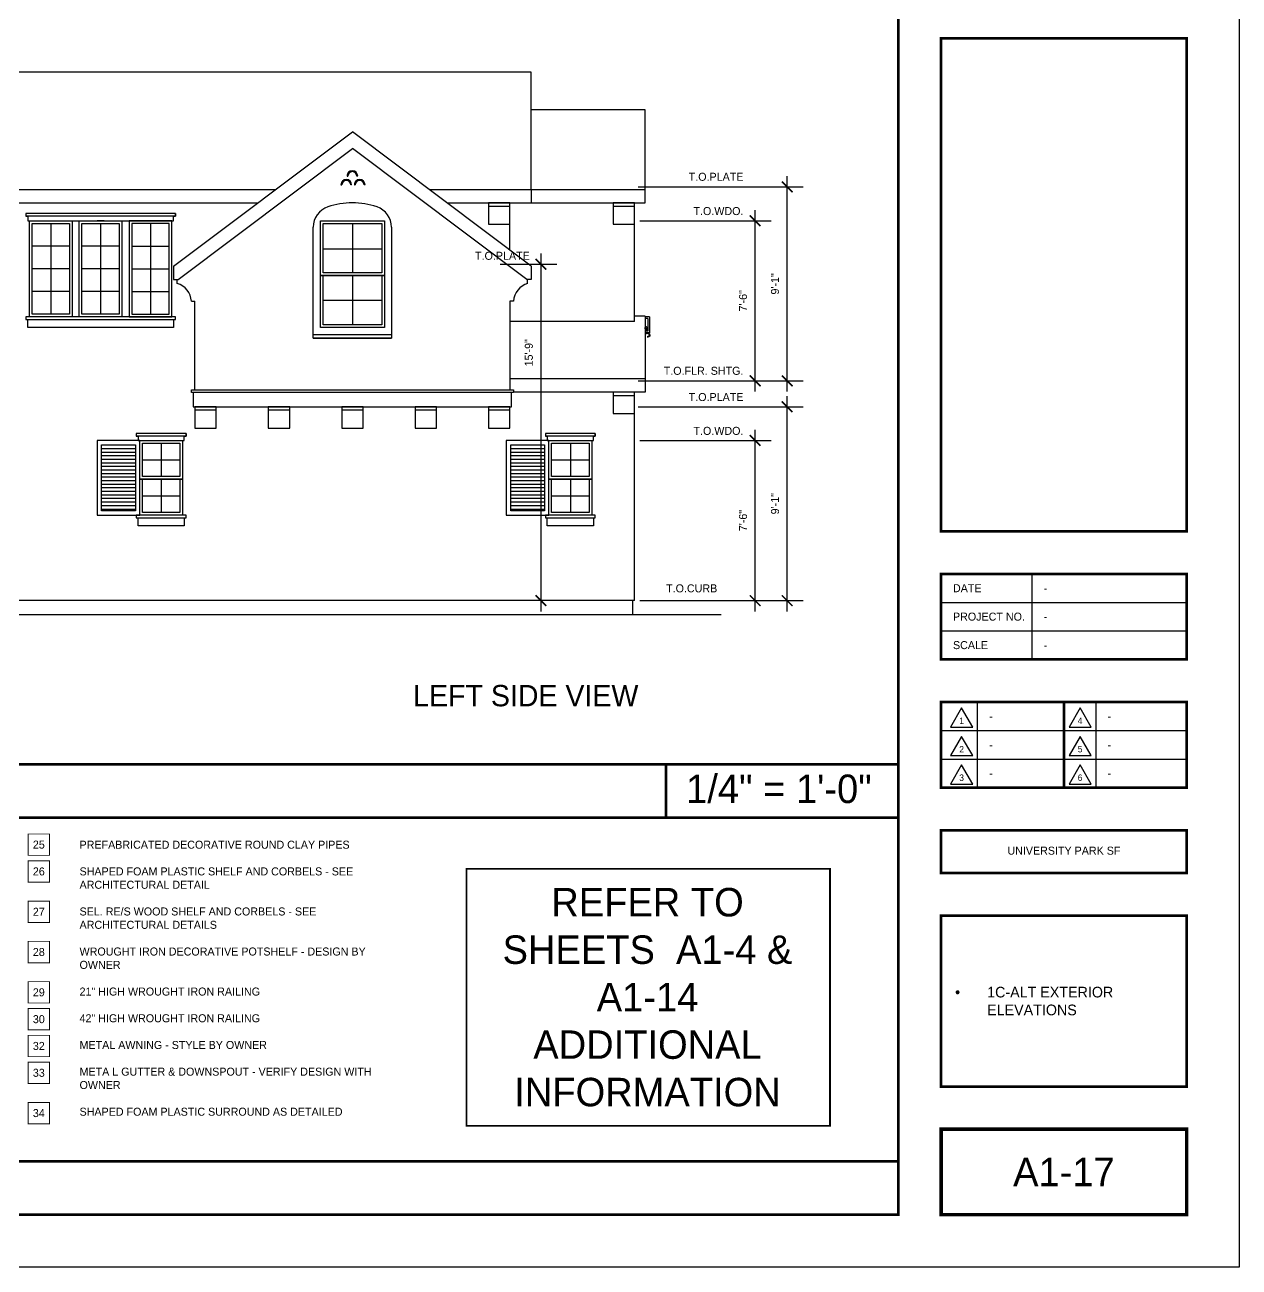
# Model space of a CAD drawing. Extents: x -5023 to 1783, y -1938 to 0.
# Drawn here: x -683 to 0, y -1152 to -454 of the extents above; entities that cross this region are included whole.
import ezdxf
from ezdxf.enums import TextEntityAlignment as Align

# ---------------------------------------------------------------- set-up
doc = ezdxf.new("R2010")
doc.units = 0
doc.header["$LTSCALE"] = 48
doc.header["$MEASUREMENT"] = 0
doc.header["$PDMODE"] = 3
doc.header["$PDSIZE"] = -2
doc.layers.get('0').update_dxf_attribs({"linetype": 'CONTINUOUS'})
doc.layers.get('DEFPOINTS').update_dxf_attribs({"linetype": 'CONTINUOUS'})
for name, color, linetype in [('1EL-1', 1, 'CONTINUOUS'), ('1EL-7', 7, 'CONTINUOUS'), ('A-DIMS', 3, 'CONTINUOUS'), ('A-EXT ELEV', 7, 'CONTINUOUS'), ('A-EXT ELEV CORBELS', 3, 'CONTINUOUS'), ('A-EXT ELEV DR-WDO', 240, 'CONTINUOUS'), ('A-EXT ELEV TRIM', 42, 'CONTINUOUS'), ('A-SECT', 7, 'CONTINUOUS'), ('A-SYMTEXT', 2, 'CONTINUOUS'), ('A-TEXT', 3, 'CONTINUOUS'), ('EL-BASE', 1, 'CONTINUOUS'), ('TB-text', 3, 'CONTINUOUS')]:
    doc.layers.add(name, color=color, linetype=linetype)
doc.layers.add('24X36TB', color=7, linetype='CONTINUOUS', lineweight=30)
doc.styles.get("Standard").update_dxf_attribs({"font": 'ERASMD.TTF', "height": 4.5})
doc.dimstyles.new('ARCHITECTURE', dxfattribs={"dimscale": 48, "dimtxt": 0.18, "dimasz": 0.125, "dimexe": 0.1875, "dimexo": 0.0625, "dimgap": 0.09375, "dimtad": 1, "dimdec": 4, "dimzin": 3, "dimdsep": 46, "dimlunit": 4, "dimtxsty": 'Standard', "dimblk1": 'ARCHTICK', "dimblk2": 'ARCHTICK', "dimsah": 1, "dimcen": 0.09375, "dimdle": 0.125, "dimclrd": 1, "dimclre": 1, "dimclrt": 3, "dimadec": 0, "dimazin": 0, "dimtfac": 1, "dimtdec": 4, "dimtofl": 0, "dimtmove": 2, "dimatfit": 3, "dimldrblk": 'ARCHTICK', "dimfxl": 1, "dimfrac": 2, "dimtolj": 1, "dimtzin": 0, "dimarcsym": 0})

# ---------------------------------------------------------------- blocks, each defined once
blk = doc.blocks.new('01PSRV01')
at = {"color": 0, "linetype": 'ByBlock'}
blk.add_lwpolyline([(0, 0.5), (-0.433, -0.25), (0.433, -0.25)], close=True, dxfattribs=at)
blk.add_attdef('NUMBER', text='', height=0.25, dxfattribs=at).set_placement((0, 0), align=Align.MIDDLE)
blk = doc.blocks.new('A$C06A91398')
at = {"layer": '24X36TB'}
for p, q in [((495.62, 322.64), (495.62, 274.64)), ((444.62, 306.64), (582.62, 306.64)), ((444.62, 290.64), (582.62, 290.64)), ((444.62, 274.64), (582.62, 274.64)), ((464.92, 250.64), (464.92, 202.64)), ((531.53, 250.64), (531.53, 202.64)), ((444.62, 234.64), (582.62, 234.64)), ((444.62, 218.64), (582.62, 218.64))]:
    blk.add_line(p, q, dxfattribs=at)
blk.add_lwpolyline([(-1115.88, 1085.14), (612.12, 1085.14), (612.12, -66.86), (-1115.88, -66.86)], close=True, dxfattribs=at)
for points, const_width in [([(420.62, -37.36), (420.62, 1055.64), (-1055.88, 1055.64), (-1055.88, -37.36)], 1.5), ([(444.62, 346.64), (444.62, 623.52), (582.62, 623.52), (582.62, 346.64)], 1.5), ([(444.62, 274.64), (444.62, 322.64), (582.62, 322.64), (582.62, 274.64)], 1.5), ([(444.62, 202.64), (444.62, 250.64), (582.62, 250.64), (582.62, 202.64)], 1.5), ([(444.62, 178.64), (582.62, 178.64), (582.62, 154.64), (444.62, 154.64)], 1.5), ([(444.62, 34.64), (444.62, 130.64), (582.62, 130.64), (582.62, 34.64)], 1.5), ([(444.62, 10.64), (582.62, 10.64), (582.62, -37.36), (444.62, -37.36)], 2)]:
    blk.add_lwpolyline(points, close=True, dxfattribs=dict(at, const_width=const_width))
at = {"layer": '24X36TB', "const_width": 1.5}
blk.add_lwpolyline([(513.62, 250.64), (513.62, 202.64)], dxfattribs=at)
at = {"layer": 'TB-text', "xscale": 14.40000000000146, "yscale": 14.39999999999418, "zscale": 14.4}
for p, values in [((456.11, 240.17), {'NUMBER': '1'}), ((522.72, 240.17), {'NUMBER': '4'}), ((456.11, 224.17), {'NUMBER': '2'}), ((522.72, 224.17), {'NUMBER': '5'}), ((456.11, 208.17), {'NUMBER': '3'}), ((522.72, 208.17), {'NUMBER': '6'})]:
    blk.add_blockref('01PSRV01', p, dxfattribs=at).add_auto_attribs(values)
at = {"layer": 'TB-text', "char_height": 4.5, "width": 51, "attachment_point": 4}
for s, insert in [('{\\fEras Medium ITC|b0|i0|c0|p34;DATE}', (451.26, 314.64)), ('{\\fEras Medium ITC|b0|i0|c0|p34;PROJECT NO.}', (451.26, 298.64)), ('{\\fEras Medium ITC|b0|i0|c0|p34;SCALE}', (451.26, 282.64))]:
    blk.add_mtext(s, dxfattribs=dict(at, insert=insert))
blk = doc.blocks.new('A$C251E2BD5')
at = {"layer": 'A-EXT ELEV DR-WDO'}
for p, q in [((-12, -1.5), (-12, -52.5)), ((-1.5, -14.25), (-22.5, -14.25)), ((-1.5, -27), (-22.5, -27)), ((-1.5, -39.75), (-22.5, -39.75))]:
    blk.add_line(p, q, dxfattribs=at)
for points in [[(-24, 0), (0, 0), (0, -54), (-24, -54)], [(-22.5, -1.5), (-1.5, -1.5), (-1.5, -52.5), (-22.5, -52.5)]]:
    blk.add_lwpolyline(points, close=True, dxfattribs=at)
blk = doc.blocks.new('_ARCHTICK')
at = {"color": 0, "linetype": 'ByBlock', "const_width": 0.15}
blk.add_lwpolyline([(-0.5, -0.5), (0.5, 0.5)], dxfattribs=at)
blk = doc.blocks.new('*D82')
at = {"layer": 'A-DIMS', "color": 1, "lineweight": -2}
for p, q in [((-254.05, -783.5), (-254.05, -662.53)), ((-337.8, -668.53), (-245.05, -668.53)), ((-336.92, -777.5), (-245.05, -777.5))]:
    blk.add_line(p, q, dxfattribs=at)
at = {"layer": 'DEFPOINTS', "color": 0}
for p in [(-340.8, -668.53), (-254.05, -668.53), (-339.92, -777.5)]:
    blk.add_point(p, dxfattribs=at)
at = {"layer": 'A-DIMS', "color": 1, "lineweight": -2, "xscale": 6, "yscale": 6, "zscale": 6}
for p, rotation in [((-254.05, -668.53), 90), ((-254.05, -777.5), 270)]:
    blk.add_blockref('_ARCHTICK', p, dxfattribs=dict(at, rotation=rotation))
at = {"layer": 'A-DIMS', "color": 3, "insert": (-260.84, -723.02), "char_height": 4.5, "attachment_point": 5, "rotation": 90}
blk.add_mtext('\\A1;9\'-1"', dxfattribs=at)
blk = doc.blocks.new('*D83')
at = {"layer": 'A-DIMS', "color": 1, "lineweight": -2}
for p, q in [((-254.05, -660), (-254.05, -539)), ((-337.8, -545), (-245.05, -545)), ((-337.8, -654), (-245.05, -654))]:
    blk.add_line(p, q, dxfattribs=at)
at = {"layer": 'DEFPOINTS', "color": 0}
for p in [(-340.8, -545), (-254.05, -545), (-340.8, -654)]:
    blk.add_point(p, dxfattribs=at)
at = {"layer": 'A-DIMS', "color": 1, "lineweight": -2, "xscale": 6, "yscale": 6, "zscale": 6}
for p, rotation in [((-254.05, -545), 90), ((-254.05, -654), 270)]:
    blk.add_blockref('_ARCHTICK', p, dxfattribs=dict(at, rotation=rotation))
at = {"layer": 'A-DIMS', "color": 3, "insert": (-260.84, -599.5), "char_height": 4.5, "attachment_point": 5, "rotation": 90}
blk.add_mtext('\\A1;9\'-1"', dxfattribs=at)
blk = doc.blocks.new('*D84')
at = {"layer": 'A-DIMS', "color": 1, "lineweight": -2}
for p, q in [((-272.05, -783.5), (-272.05, -681.5)), ((-336.92, -687.5), (-263.05, -687.5)), ((-336.92, -777.5), (-263.05, -777.5))]:
    blk.add_line(p, q, dxfattribs=at)
at = {"layer": 'DEFPOINTS', "color": 0}
for p in [(-339.92, -687.5), (-272.05, -687.5), (-339.92, -777.5)]:
    blk.add_point(p, dxfattribs=at)
at = {"layer": 'A-DIMS', "color": 1, "lineweight": -2, "xscale": 6, "yscale": 6, "zscale": 6}
for p, rotation in [((-272.05, -687.5), 90), ((-272.05, -777.5), 270)]:
    blk.add_blockref('_ARCHTICK', p, dxfattribs=dict(at, rotation=rotation))
at = {"layer": 'A-DIMS', "color": 3, "insert": (-278.84, -732.5), "char_height": 4.5, "attachment_point": 5, "rotation": 90}
blk.add_mtext('\\A1;7\'-6"', dxfattribs=at)
blk = doc.blocks.new('*D85')
at = {"layer": 'A-DIMS', "color": 1, "lineweight": -2}
for p, q in [((-272.05, -660), (-272.05, -558)), ((-336.92, -564), (-263.05, -564)), ((-336.92, -654), (-263.05, -654))]:
    blk.add_line(p, q, dxfattribs=at)
at = {"layer": 'DEFPOINTS', "color": 0}
for p in [(-339.92, -564), (-272.05, -564), (-339.92, -654)]:
    blk.add_point(p, dxfattribs=at)
at = {"layer": 'A-DIMS', "color": 1, "lineweight": -2, "xscale": 6, "yscale": 6, "zscale": 6}
for p, rotation in [((-272.05, -564), 90), ((-272.05, -654), 270)]:
    blk.add_blockref('_ARCHTICK', p, dxfattribs=dict(at, rotation=rotation))
at = {"layer": 'A-DIMS', "color": 3, "insert": (-278.84, -609), "char_height": 4.5, "attachment_point": 5, "rotation": 90}
blk.add_mtext('\\A1;7\'-6"', dxfattribs=at)
blk = doc.blocks.new('*D110')
at = {"layer": 'A-DIMS', "color": 1, "lineweight": -2}
for p, q in [((-392.42, -582.5), (-392.42, -783.5)), ((-415.28, -588.5), (-383.42, -588.5)), ((-364.42, -777.5), (-401.42, -777.5))]:
    blk.add_line(p, q, dxfattribs=at)
at = {"layer": 'DEFPOINTS', "color": 0}
for p in [(-418.28, -588.5), (-392.42, -777.5), (-361.42, -777.5)]:
    blk.add_point(p, dxfattribs=at)
at = {"layer": 'A-DIMS', "color": 1, "lineweight": -2, "xscale": 6, "yscale": 6, "zscale": 6}
for p, rotation in [((-392.42, -588.5), 90), ((-392.42, -777.5), 270)]:
    blk.add_blockref('_ARCHTICK', p, dxfattribs=dict(at, rotation=rotation))
at = {"layer": 'A-DIMS', "color": 3, "insert": (-399.24, -638.23), "char_height": 4.5, "attachment_point": 5, "rotation": 90}
blk.add_mtext('\\A1;15\'-9"', dxfattribs=at)

msp = doc.modelspace()

# ---------------------------------------------------------------- linework, layer by layer
at = {"layer": '1EL-1'}
for points, knots in [([(-333.92126, -627.33131), (-333.4438, -626.98917), (-332.43802, -626.66036), (-331.16687, -627.51008), (-331.12613, -628.9683), (-332.04611, -629.42927), (-332.5295, -629.58386), (-332.62896, -629.61567)], [29.227248213, 29.227248213, 29.227248213, 29.227248213, 31.802481442, 33.73438735, 35.592455511, 37.51984668, 38.019224479, 38.019224479, 38.019224479, 38.019224479]), ([(-333.92126, -627.83995), (-333.75695, -627.69022), (-333.57271, -627.56145), (-333.14498, -627.34716), (-332.9, -627.28134), (-332.54471, -627.27731), (-332.42309, -627.29476), (-332.18347, -627.37167), (-332.06753, -627.4309), (-331.87958, -627.57145), (-331.80406, -627.64896), (-331.70174, -627.79839), (-331.66746, -627.86687), (-331.61532, -628.01955), (-331.59848, -628.10187), (-331.58504, -628.27609), (-331.59146, -628.36765), (-331.62373, -628.51101), (-331.64442, -628.56698), (-331.6997, -628.67067), (-331.73984, -628.72283), (-331.84744, -628.8273), (-331.91439, -628.87821), (-332.1022, -628.99427), (-332.23342, -629.05556), (-332.49216, -629.1561), (-332.61664, -629.19622), (-332.74951, -629.23871)], [28.726024424, 28.726024424, 28.726024424, 28.726024424, 29.849308225, 29.849308225, 31.256372799, 31.256372799, 32.037377535, 32.037377535, 32.818382272, 32.818382272, 33.505828832, 33.505828832, 34.021963807, 34.021963807, 34.538098783, 34.538098783, 35.121337219, 35.121337219, 35.564808444, 35.564808444, 36.085064909, 36.085064909, 36.605321375, 36.605321375, 37.352129608, 37.352129608, 38.019224479, 38.019224479, 38.019224479, 38.019224479])]:
    msp.add_open_spline(points, degree=3, knots=knots, dxfattribs=at)
at = {"layer": '1EL-7'}
for p, q in [((-588.9208, -609.26112), (-586.92126, -609.26112)), ((-407.92172, -609.26112), (-409.92126, -609.26112)), ((-520.42126, -630), (-476.42126, -630))]:
    msp.add_line(p, q, dxfattribs=at)
at = {"layer": '24X36TB', "const_width": 1.5}
for points in [[(-1668, -869.5), (-1074, -869.5), (-191.5, -869.5)], [(-322.20815, -899.5), (-322.20815, -869.5)], [(-1668, -899.5), (-1074, -899.5), (-191.5, -899.5)], [(-1668, -1092.5), (-1074, -1092.5), (-191.5, -1092.5)]]:
    msp.add_lwpolyline(points, dxfattribs=at)
at = {"layer": 'A-DIMS', "const_width": 1}
msp.add_lwpolyline([(-434.28031, -928.1646), (-229.97357, -928.1646), (-229.97357, -1072.6069), (-434.28031, -1072.6069)], close=True, dxfattribs=at)
at = {"layer": 'A-EXT ELEV'}
for p, q in [((-397.92126, -480.52786), (-932.42126, -480.52786)), ((-397.92126, -546.52786), (-397.92126, -480.52786)), ((-333.92126, -501.65286), (-397.92126, -501.65286)), ((-333.92126, -546.52786), (-333.92126, -501.65286)), ((-598.92126, -589.5), (-498.42126, -514.125)), ((-397.92126, -589.5), (-498.42126, -514.125)), ((-596.42126, -597), (-498.42126, -523.5)), ((-400.42126, -597), (-498.42126, -523.5)), ((-504.83403, -543.84686), (-504.33403, -543.84686)), ((-501.42126, -538.94765), (-500.92126, -538.94765)), ((-498.83403, -543.84686), (-499.33403, -543.84686)), ((-497.30095, -543.84686), (-496.80095, -543.84686)), ((-495.42126, -538.94765), (-495.92126, -538.94765)), ((-491.30095, -543.84686), (-491.80095, -543.84686)), ((-1047.92126, -546.52786), (-541.62508, -546.52786)), ((-455.21744, -546.52786), (-333.92126, -546.52786)), ((-397.92126, -546.52786), (-397.92126, -554.02786)), ((-333.92126, -554.02786), (-333.92126, -546.52786)), ((-1047.92126, -554.02786), (-551.62508, -554.02786)), ((-445.21744, -554.02786), (-333.92126, -554.02786)), ((-409.92126, -580.5), (-409.92126, -554.02786)), ((-339.92126, -620.67681), (-339.92126, -554.02786)), ((-598.92126, -589.5), (-598.92126, -597)), ((-397.92126, -589.5), (-397.92126, -597)), ((-598.92126, -597), (-596.42126, -597)), ((-596.9208, -599.26112), (-596.9208, -597)), ((-397.92126, -597), (-400.42126, -597)), ((-399.92172, -599.26112), (-399.92172, -597)), ((-409.92126, -609.26112), (-409.92126, -659)), ((-333.92126, -617.67681), (-333.92126, -660.34348)), ((-520.42126, -628), (-476.42126, -628)), ((-339.92126, -777.5), (-339.92126, -660.34348)), ((-565.42126, -777.5), (-1041.92126, -777.5)), ((-339.92126, -777.5), (-565.42126, -777.5)), ((-340.92126, -777.5), (-340.92126, -785.5)), ((-340.92126, -777.5), (-340.92126, -785.5)), ((-291.12894, -785.5), (-1118.06677, -785.5))]:
    msp.add_line(p, q, dxfattribs=at)
for centre, radius, start, end in [((-498.42126, -538.94765), 3, 0, 180), ((-498.42126, -538.94765), 3, 135, 180), ((-498.42126, -538.94765), 2.5, 0, 180), ((-501.83403, -543.84686), 3, 0, 180), ((-501.83403, -543.84686), 3, 135, 180), ((-501.83403, -543.84686), 2.5, 0, 180), ((-494.30095, -543.84686), 3, 0, 180), ((-494.30095, -543.84686), 3, 135, 180), ((-494.30095, -543.84686), 2.5, 0, 180), ((-599.96986, -609.90037), 11.06753, 3.31116534, 74.00845117), ((-396.87266, -609.90037), 11.06753, 105.99154883, 176.68883466)]:
    msp.add_arc(centre, radius, start, end, dxfattribs=at)
at = {"layer": 'A-EXT ELEV CORBELS'}
for points in [[(-409.92126, -556.02786), (-409.92126, -554.02786), (-421.92126, -554.02786), (-421.92126, -566.02786), (-409.92126, -566.02786), (-409.92126, -556.02786), (-421.92126, -556.02786)], [(-339.92126, -556.02786), (-339.92126, -554.02786), (-351.92126, -554.02786), (-351.92126, -566.02786), (-339.92126, -566.02786), (-339.92126, -556.02786), (-351.92126, -556.02786)], [(-339.92126, -662.34348), (-339.92126, -660.34348), (-351.92126, -660.34348), (-351.92126, -672.34348), (-339.92126, -672.34348), (-339.92126, -662.34348), (-351.92126, -662.34348)], [(-574.92126, -670.5), (-574.92126, -668.5), (-586.92126, -668.5), (-586.92126, -680.5), (-574.92126, -680.5), (-574.92126, -670.5), (-586.92126, -670.5)], [(-533.67126, -670.5), (-533.67126, -668.5), (-545.67126, -668.5), (-545.67126, -680.5), (-533.67126, -680.5), (-533.67126, -670.5), (-545.67126, -670.5)], [(-492.42126, -670.5), (-492.42126, -668.5), (-504.42126, -668.5), (-504.42126, -680.5), (-492.42126, -680.5), (-492.42126, -670.5), (-504.42126, -670.5)], [(-451.17126, -670.5), (-451.17126, -668.5), (-463.17126, -668.5), (-463.17126, -680.5), (-451.17126, -680.5), (-451.17126, -670.5), (-463.17126, -670.5)], [(-409.92126, -670.5), (-409.92126, -668.5), (-421.92126, -668.5), (-421.92126, -680.5), (-409.92126, -680.5), (-409.92126, -670.5), (-421.92126, -670.5)]]:
    msp.add_lwpolyline(points, dxfattribs=at)
at = {"layer": 'A-EXT ELEV DR-WDO'}
for p, q in [((-498.42126, -565.5), (-498.42126, -593.25)), ((-514.92126, -579.7415), (-481.92126, -579.7415)), ((-480.42126, -594.75), (-516.42126, -594.75)), ((-498.42126, -594.75), (-498.42126, -622.5)), ((-514.92126, -608.625), (-481.92126, -608.625)), ((-605.92126, -689), (-605.92126, -707.75)), ((-375.9212, -689), (-375.9212, -707.75)), ((-616.42126, -698.375), (-595.42126, -698.375)), ((-386.4212, -698.375), (-365.4212, -698.375)), ((-593.92126, -709.25), (-617.92126, -709.25)), ((-605.92126, -709.25), (-605.92126, -728)), ((-363.9212, -709.25), (-387.9212, -709.25)), ((-375.9212, -709.25), (-375.9212, -728)), ((-616.42126, -718.625), (-595.42126, -718.625)), ((-386.4212, -718.625), (-365.4212, -718.625))]:
    msp.add_line(p, q, dxfattribs=at)
for points in [[(-516.42126, -564), (-480.42126, -564), (-480.42126, -594.75), (-516.42126, -594.75)], [(-516.42126, -564), (-480.42126, -564), (-480.42126, -624), (-516.42126, -624)], [(-514.92126, -565.5), (-481.92126, -565.5), (-481.92126, -593.25), (-514.92126, -593.25)], [(-516.42126, -594.75), (-480.42126, -594.75), (-480.42126, -624), (-516.42126, -624)], [(-514.92126, -594.75), (-481.92126, -594.75), (-481.92126, -622.5), (-514.92126, -622.5)], [(-617.92126, -687.5), (-593.92126, -687.5), (-593.92126, -709.25), (-617.92126, -709.25)], [(-617.92126, -687.5), (-593.92126, -687.5), (-593.92126, -729.5), (-617.92126, -729.5)], [(-616.42126, -689), (-595.42126, -689), (-595.42126, -707.75), (-616.42126, -707.75)], [(-387.9212, -687.5), (-363.9212, -687.5), (-363.9212, -709.25), (-387.9212, -709.25)], [(-387.9212, -687.5), (-363.9212, -687.5), (-363.9212, -729.5), (-387.9212, -729.5)], [(-386.4212, -689), (-365.4212, -689), (-365.4212, -707.75), (-386.4212, -707.75)], [(-617.92126, -709.25), (-593.92126, -709.25), (-593.92126, -729.5), (-617.92126, -729.5)], [(-616.42126, -709.25), (-595.42126, -709.25), (-595.42126, -728), (-616.42126, -728)], [(-387.9212, -709.25), (-363.9212, -709.25), (-363.9212, -729.5), (-387.9212, -729.5)], [(-386.4212, -709.25), (-365.4212, -709.25), (-365.4212, -728), (-386.4212, -728)]]:
    msp.add_lwpolyline(points, close=True, dxfattribs=at)
at = {"layer": 'A-EXT ELEV TRIM'}
msp.add_line((-637.93093, -564), (-641.93093, -564), dxfattribs=at)
for points in [[(-597.93093, -560), (-681.93093, -560), (-681.93093, -561.5), (-680.93093, -561.5), (-680.93093, -564), (-598.93093, -564), (-598.93093, -561.5), (-597.93093, -561.5), (-597.93093, -560), (-597.93093, -561.5), (-681.93093, -561.5)], [(-598.93093, -619.5), (-597.93093, -619.5), (-597.93093, -618), (-681.93093, -618), (-681.93093, -619.5), (-598.93093, -619.5), (-598.93093, -624), (-680.93093, -624), (-680.93093, -619.5)], [(-587.92126, -660.5), (-588.92126, -660.5), (-588.92126, -659), (-407.92126, -659), (-407.92126, -660.5), (-587.92126, -660.5), (-587.92126, -668.5), (-408.92126, -668.5), (-408.92126, -660.5)], [(-591.92126, -683.5), (-619.92126, -683.5), (-619.92126, -685), (-618.92126, -685), (-618.92126, -687.5), (-592.92126, -687.5), (-592.92126, -685), (-591.92126, -685), (-591.92126, -683.5), (-591.92126, -685), (-619.92126, -685)], [(-361.9212, -683.5), (-389.9212, -683.5), (-389.9212, -685), (-388.9212, -685), (-388.9212, -687.5), (-362.9212, -687.5), (-362.9212, -685), (-361.9212, -685), (-361.9212, -683.5), (-361.9212, -685), (-389.9212, -685)], [(-592.92126, -731), (-591.92126, -731), (-591.92126, -729.5), (-619.92126, -729.5), (-619.92126, -731), (-592.92126, -731), (-592.92126, -735.5), (-618.92126, -735.5), (-618.92126, -731)], [(-362.9212, -731), (-361.9212, -731), (-361.9212, -729.5), (-389.9212, -729.5), (-389.9212, -731), (-362.9212, -731), (-362.9212, -735.5), (-388.9212, -735.5), (-388.9212, -731)]]:
    msp.add_lwpolyline(points, dxfattribs=at)
at = {"layer": 'A-SECT'}
for p, q in [((-520.42126, -630), (-520.42126, -567.63859)), ((-476.42126, -567.63859), (-476.42126, -630)), ((-586.92126, -659), (-586.92126, -609.26112)), ((-339.92126, -620.67681), (-409.92126, -620.67681)), ((-333.92126, -617.67681), (-339.92126, -617.67681)), ((-476.42126, -630), (-520.42126, -630)), ((-333.92126, -652.84348), (-409.92126, -652.84348)), ((-333.92126, -660.34348), (-407.92126, -660.34348))]:
    msp.add_line(p, q, dxfattribs=at)
for centre, radius, start, end in [((-508.42126, -567.63859), 12, 108.61146397, 180), ((-498.42126, -597.33333), 43.33333, 71.38853603, 108.61146397), ((-488.42126, -567.63859), 12, 0, 71.38853603)]:
    msp.add_arc(centre, radius, start, end, dxfattribs=at)
at = {"layer": 'A-SYMTEXT', "const_width": 0.5}
for points in [[(-680.67302, -920.59641), (-668.67302, -920.59641), (-668.67302, -908.59641), (-680.67302, -908.59641)], [(-680.67302, -935.67243), (-668.67302, -935.67243), (-668.67302, -923.67243), (-680.67302, -923.67243)], [(-680.67302, -958.31578), (-668.67302, -958.31578), (-668.67302, -946.31578), (-680.67302, -946.31578)], [(-680.67302, -980.94483), (-668.67302, -980.94483), (-668.67302, -968.94483), (-680.67302, -968.94483)], [(-680.67302, -1003.59897), (-668.67302, -1003.59897), (-668.67302, -991.59897), (-680.67302, -991.59897)], [(-680.67302, -1018.68466), (-668.67302, -1018.68466), (-668.67302, -1006.68466), (-680.67302, -1006.68466)], [(-680.67302, -1033.73648), (-668.67302, -1033.73648), (-668.67302, -1021.73648), (-680.67302, -1021.73648)], [(-680.67302, -1048.8125), (-668.67302, -1048.8125), (-668.67302, -1036.8125), (-680.67302, -1036.8125)], [(-680.67302, -1071.45585), (-668.67302, -1071.45585), (-668.67302, -1059.45585), (-680.67302, -1059.45585)]]:
    msp.add_lwpolyline(points, close=True, dxfattribs=at)
at = {"layer": 'EL-BASE', "color": 2}
for p, q in [((-331.42126, -618), (-333.92126, -618)), ((-332.42126, -619), (-333.92126, -619)), ((-332.42126, -619), (-332.42126, -626)), ((-331.42126, -618), (-331.42126, -627)), ((-332.42126, -626), (-333.92126, -626)), ((-331.42126, -627), (-333.92126, -627))]:
    msp.add_line(p, q, dxfattribs=at)
at = {"layer": 'EL-BASE'}
for p, q in [((-639.42126, -690), (-620.42126, -690)), ((-639.42126, -727), (-639.42126, -690)), ((-620.42126, -690), (-620.42126, -727)), ((-409.4212, -690), (-390.4212, -690)), ((-409.4212, -727), (-409.4212, -690)), ((-390.4212, -690), (-390.4212, -727)), ((-620.42126, -727), (-639.42126, -727)), ((-390.4212, -727), (-409.4212, -727))]:
    msp.add_line(p, q, dxfattribs=at)
at = {"layer": 'EL-BASE', "color": 1}
for p, q in [((-639.42126, -692), (-620.42126, -692)), ((-639.42126, -694), (-620.42126, -694)), ((-639.42126, -696), (-620.42126, -696)), ((-639.42126, -698), (-620.42126, -698)), ((-409.4212, -692), (-390.4212, -692)), ((-409.4212, -694), (-390.4212, -694)), ((-409.4212, -696), (-390.4212, -696)), ((-409.4212, -698), (-390.4212, -698)), ((-639.42126, -700), (-620.42126, -700)), ((-639.42126, -702), (-620.42126, -702)), ((-639.42126, -704), (-620.42126, -704)), ((-409.4212, -700), (-390.4212, -700)), ((-409.4212, -702), (-390.4212, -702)), ((-409.4212, -704), (-390.4212, -704)), ((-639.42126, -706), (-620.42126, -706)), ((-639.42126, -708), (-620.42126, -708)), ((-639.42126, -710), (-620.42126, -710)), ((-639.42126, -712), (-620.42126, -712)), ((-409.4212, -706), (-390.4212, -706)), ((-409.4212, -708), (-390.4212, -708)), ((-409.4212, -710), (-390.4212, -710)), ((-409.4212, -712), (-390.4212, -712)), ((-639.42126, -714), (-620.42126, -714)), ((-639.42126, -716), (-620.42126, -716)), ((-639.42126, -718), (-620.42126, -718)), ((-409.4212, -714), (-390.4212, -714)), ((-409.4212, -716), (-390.4212, -716)), ((-409.4212, -718), (-390.4212, -718)), ((-639.42126, -720), (-620.42126, -720)), ((-639.42126, -722), (-620.42126, -722)), ((-639.42126, -724), (-620.42126, -724)), ((-409.4212, -720), (-390.4212, -720)), ((-409.4212, -722), (-390.4212, -722)), ((-409.4212, -724), (-390.4212, -724)), ((-639.42126, -726), (-620.42126, -726)), ((-409.4212, -726), (-390.4212, -726))]:
    msp.add_line(p, q, dxfattribs=at)
at = {"layer": 'EL-BASE'}
for points in [[(-617.92126, -687.5), (-641.92126, -687.5), (-641.92126, -729.5), (-617.92126, -729.5)], [(-387.9212, -687.5), (-411.9212, -687.5), (-411.9212, -729.5), (-387.9212, -729.5)]]:
    msp.add_lwpolyline(points, close=True, dxfattribs=at)
at = {"layer": 'EL-BASE', "color": 1}
for centre, radius, start, end in [((-333.44054, -624.26479), 0.65103, 61.46401339, 288.05700685), ((-333.60477, -624.7851), 0.92537, 250.00046028, 338.47678048), ((-333.60477, -624.7851), 1.17537, 254.37936255, 338.79793163), ((-333.44054, -624.26479), 0.40103, 69.68961328, 288.05700685), ((-333.27749, -624.76491), 0.125, 288.05700685, 108.05700685), ((-333.69016, -624.8077), 0.99788, 341.48434105, 67.06786837), ((-333.69016, -624.8077), 1.24788, 341.18419747, 63.3039865)]:
    msp.add_arc(centre, radius, start, end, dxfattribs=at)

# ---------------------------------------------------------------- block references
at = {"layer": 'A-DIMS'}
msp.add_blockref('A$C06A91398', (-612.11644, -1085.14447), dxfattribs=at)
at = {"layer": 'A-EXT ELEV DR-WDO'}
for p in [(-655.93093, -564), (-627.93093, -564)]:
    msp.add_blockref('A$C251E2BD5', p, dxfattribs=at)
at = {"layer": 'A-EXT ELEV DR-WDO', "xscale": -1}
msp.add_blockref('A$C251E2BD5', (-623.93093, -564), dxfattribs=at)

# ---------------------------------------------------------------- texts
at = {"layer": 'A-SYMTEXT', "color": 3, "char_height": 4.5, "width": 3.8571429, "attachment_point": 5}
for s, insert in [('25', (-674.67302, -914.59641)), ('26', (-674.67302, -929.67243)), ('27', (-674.67302, -952.31578)), ('28', (-674.67302, -974.94483)), ('29', (-674.67302, -997.59897)), ('30', (-674.67302, -1012.68466)), ('32', (-674.67302, -1027.73648)), ('33', (-674.67302, -1042.8125)), ('34', (-674.67302, -1065.45585))]:
    msp.add_mtext(s, dxfattribs=dict(at, insert=insert))
at = {"layer": 'A-TEXT'}
for s, insert, char_height, width, attachment_point in [('T.O.PLATE', (-278.63016, -537.07431), 4.5, 31.0252747, 3), ('T.O.WDO.', (-278.63016, -556.34026), 4.5, 31.0252747, 3), ('T.O.PLATE', (-398.72028, -581.46662), 4.5, 31.0252747, 3), ('T.O.FLR. SHTG.', (-278.63016, -646.09026), 4.5, 44.2054945, 3), ('T.O.PLATE', (-278.63016, -660.84026), 4.5, 31.0252747, 3), ('T.O.WDO.', (-278.63016, -679.84026), 4.5, 31.0252747, 3), ('T.O.CURB', (-293.34623, -768.33812), 4.5, 27.2934066, 3), ('LEFT SIDE VIEW', (-337.66158, -824.86192), 12, 220.7703689, 3), ('1/4" = 1\'-0"', (-258.68218, -875.22273), 16, 628.1875, 2), ('PREFABRICATED DECORATIVE ROUND CLAY PIPES \\P\\PSHAPED FOAM PLASTIC SHELF AND CORBELS - SEE ARCHITECTURAL DETAIL \\P\\PSEL. RE/S WOOD SHELF AND CORBELS - SEE ARCHITECTURAL DETAILS \\P\\PWROUGHT IRON DECORATIVE POTSHELF - DESIGN BY OWNER \\P\\P21" HIGH WROUGHT IRON RAILING \\P\\P42" HIGH WROUGHT IRON RAILING \\P\\PMETAL AWNING - STYLE BY OWNER\\P\\PMETA L GUTTER & DOWNSPOUT - VERIFY DESIGN WITH OWNER\\P\\PSHAPED FOAM PLASTIC SURROUND AS DETAILED', (-651.77382, -912.38106), 4.5, 166.0549451, 1)]:
    msp.add_mtext(s, dxfattribs=dict(at, insert=insert, char_height=char_height, width=width, attachment_point=attachment_point))
at = {"layer": 'TB-text'}
for s, insert, char_height, width, attachment_point in [('{\\fEras Medium ITC|b0|i0|c0|p34;-}', (-109.85369, -770.5), 4.5, 51, 4), ('{\\fEras Medium ITC|b0|i0|c0|p34;-}', (-109.85369, -786.5), 4.5, 51, 4), ('{\\fEras Medium ITC|b0|i0|c0|p34;-}', (-109.85369, -802.5), 4.5, 51, 4), ('{\\fEras Medium ITC|b0|i0|c0|p34;-}', (-140.54767, -842.5), 4.5, 51, 4), ('{\\fEras Medium ITC|b0|i0|c0|p34;-}', (-73.93702, -842.5), 4.5, 51, 4), ('{\\fEras Medium ITC|b0|i0|c0|p34;-}', (-140.54767, -858.5), 4.5, 51, 4), ('{\\fEras Medium ITC|b0|i0|c0|p34;-}', (-73.93702, -858.5), 4.5, 51, 4), ('{\\fEras Medium ITC|b0|i0|c0|p34;-}', (-140.54767, -874.5), 4.5, 51, 4), ('{\\fEras Medium ITC|b0|i0|c0|p34;-}', (-73.93702, -874.5), 4.5, 51, 4), ('{\\fEras Demi ITC|b0|i0|c0|p34;UNIVERSITY PARK SF}', (-98.5, -918), 4.5, 138, 5), ('{\\fEras Demi ITC|b0|i0|c0|p34;REFER TO \\PSHEETS  A1-4 & A1-14\\PADDITIONAL INFORMATION}', (-332.54855, -1000.38575), 16, 194.1523523, 5), ('\\pi-18,l18,t18;{\\fSymbol|b0|i0|c2|p18;·^I}1C-ALT EXTERIOR \\P^IELEVATIONS', (-159.64988, -1002.5), 6, 130.149881, 4), ('{\\fEras Demi ITC|b0|i0|c0|p34;A1-17}', (-98.5, -1098.5), 16, 138, 5)]:
    msp.add_mtext(s, dxfattribs=dict(at, insert=insert, char_height=char_height, width=width, attachment_point=attachment_point))

# ---------------------------------------------------------------- dimensions: what is measured, and where the dimension line sits
at = {"layer": 'A-DIMS', "color": 1}
for base, p1, p2, picture, middle in [((-254.05249, -545), (-340.79626, -654), (-340.79626, -545), '*D83', (-260.83876, -599.5)), ((-272.05249, -564), (-339.92126, -654), (-339.92126, -564), '*D85', (-278.83876, -609)), ((-254.052491652, -668.53125), (-339.921261589, -777.5), (-340.796261589, -668.53125), '*D82', (-260.8387553883, -723.015625)), ((-272.05249, -687.5), (-339.92126, -777.5), (-339.92126, -687.5), '*D84', (-278.83876, -732.5))]:
    dim = msp.add_linear_dim(base=base, p1=p1, p2=p2, angle=90, dimstyle='ARCHITECTURE', dxfattribs=at)
    dim.commit()
    dim.dimension.update_dxf_attribs({"geometry": picture, "text_midpoint": middle})
at = {"layer": 'A-DIMS'}
dim = msp.add_linear_dim(base=(-392.42126, -777.5), p1=(-418.27517, -588.5), p2=(-361.42126, -777.5), angle=90, dimstyle='ARCHITECTURE', dxfattribs=at)
dim.commit()
dim.dimension.update_dxf_attribs({"geometry": '*D110', "text_midpoint": (-399.24379, -638.23054), "dimtype": 160})

doc.saveas('drawing.dxf')
